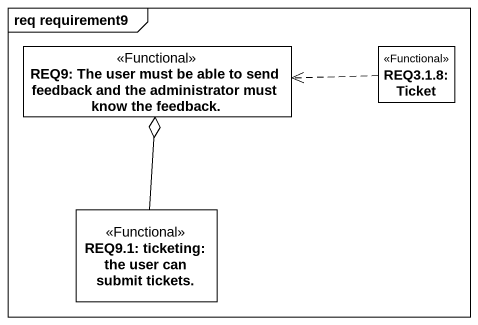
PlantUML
@startuml
mainframe req requirement9
hide circle
hide empty members
class "REQ9: The user must be able to send feedback and the administrator must know the feedback." as REQ9_The_user_must_be_able <<Functional>>
class "REQ3.1.8: Ticket" as REQ3_1_8_Ticket <<Functional>>
class "REQ9.1: ticketing: the user can submit tickets." as REQ9_1_ticketing_the_user <<Functional>>
REQ3_1_8_Ticket .left.> REQ9_The_user_must_be_able
REQ9_1_ticketing_the_user -up-o REQ9_The_user_must_be_able
@enduml
